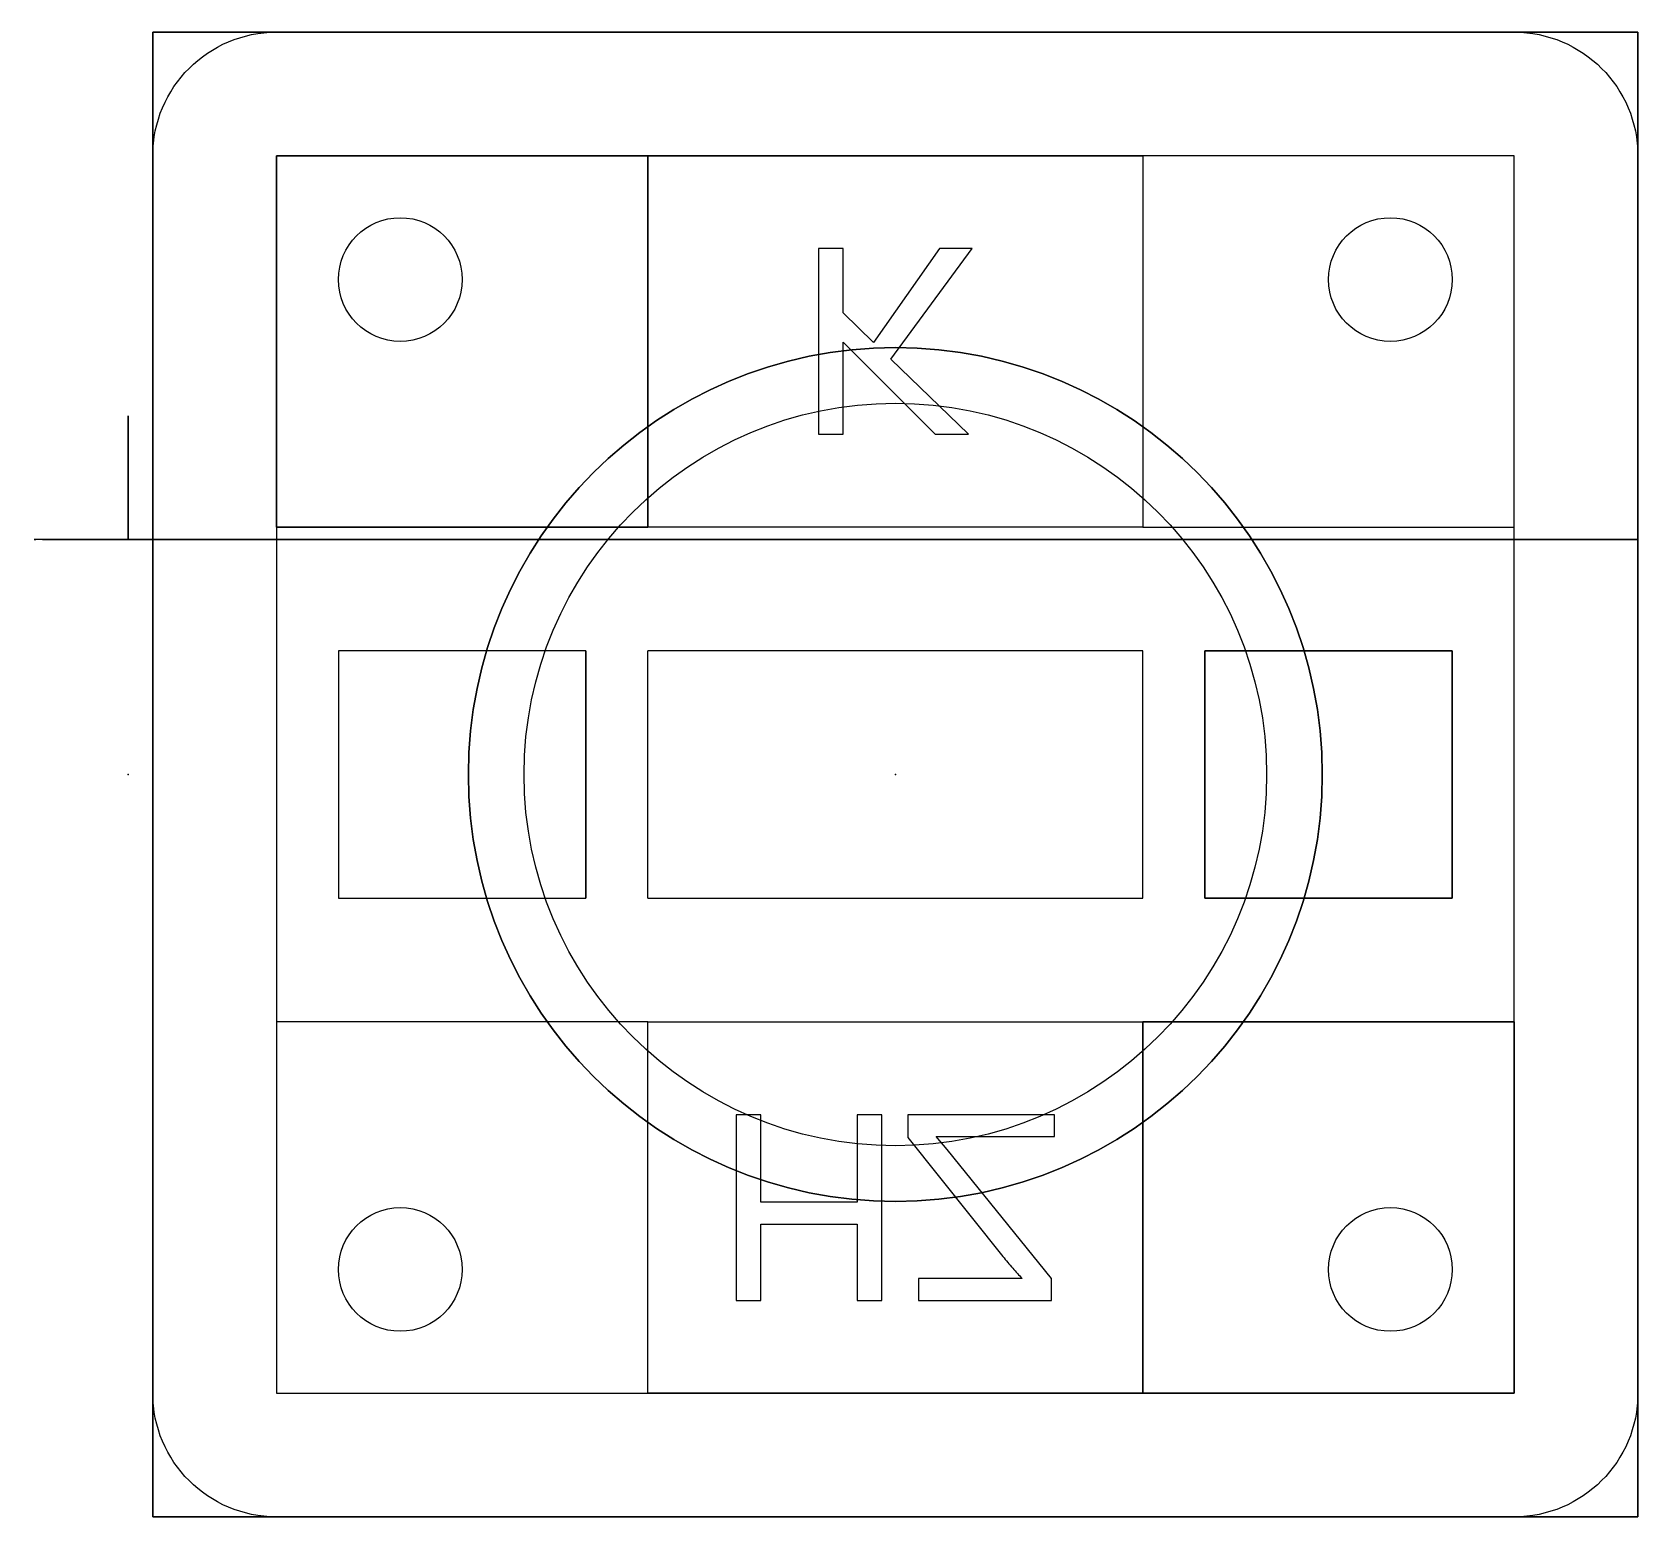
# Model space of a CAD drawing. Header units: centimetres. Extents: x -0.7 to 0.6, y -0.6 to 0.6.
import ezdxf

# ---------------------------------------------------------------- set-up
doc = ezdxf.new("R2010")
doc.units = ezdxf.units.CM
doc.header["$MEASUREMENT"] = 0
for name, color, linetype in [('12mm x 12mm Tactile switch v7_Sketch1', 7, 'Continuous'), ('12mm x 12mm Tactile switch v7_Sketch10', 7, 'Continuous'), ('12mm x 12mm Tactile switch v7_Sketch11', 7, 'Continuous'), ('12mm x 12mm Tactile switch v7_Sketch12', 7, 'Continuous'), ('12mm x 12mm Tactile switch v7_Sketch13', 7, 'Continuous'), ('12mm x 12mm Tactile switch v7_Sketch14', 7, 'Continuous'), ('12mm x 12mm Tactile switch v7_Sketch15', 7, 'Continuous'), ('12mm x 12mm Tactile switch v7_Sketch2', 7, 'Continuous'), ('12mm x 12mm Tactile switch v7_Sketch3', 7, 'Continuous'), ('12mm x 12mm Tactile switch v7_Sketch4', 7, 'Continuous'), ('12mm x 12mm Tactile switch v7_Sketch5', 7, 'Continuous'), ('12mm x 12mm Tactile switch v7_Sketch6', 7, 'Continuous'), ('12mm x 12mm Tactile switch v7_Sketch7', 7, 'Continuous'), ('12mm x 12mm Tactile switch v7_Sketch8', 7, 'Continuous'), ('12mm x 12mm Tactile switch v7_Sketch9', 7, 'Continuous')]:
    doc.layers.add(name, color=color, linetype=linetype)

msp = doc.modelspace()

# ---------------------------------------------------------------- linework, layer by layer
at = {"layer": '12mm x 12mm Tactile switch v7_Sketch1'}
msp.add_circle((0, 0), 0.345, dxfattribs=at)
msp.add_point((0, 0), dxfattribs=at)
at = {"layer": '12mm x 12mm Tactile switch v7_Sketch10'}
for p, q in [((-0.5, 0.6, -0.33), (0.5, 0.6, -0.33)), ((-0.6, -0.5, -0.33), (-0.6, 0.5, -0.33)), ((-0.5, 0.5, -0.33), (-0.5, 0.2, -0.33)), ((-0.2, 0.5, -0.33), (-0.5, 0.5, -0.33)), ((-0.2, 0.2, -0.33), (-0.2, 0.5, -0.33)), ((0.2, 0.5, -0.33), (0.2, 0.2, -0.33)), ((0.5, 0.5, -0.33), (0.2, 0.5, -0.33)), ((0.5, 0.2, -0.33), (0.5, 0.5, -0.33)), ((0.6, 0.5, -0.33), (0.6, -0.5, -0.33)), ((-0.5, 0.2, -0.33), (-0.2, 0.2, -0.33)), ((0.2, 0.2, -0.33), (0.5, 0.2, -0.33)), ((-0.2, -0.2, -0.33), (-0.5, -0.2, -0.33)), ((-0.5, -0.2, -0.33), (-0.5, -0.5, -0.33)), ((-0.2, -0.5, -0.33), (-0.2, -0.2, -0.33)), ((-0.2, -0.2, -0.33), (0.2, -0.2, -0.33)), ((-0.2, -0.5, -0.33), (-0.2, -0.2, -0.33)), ((0.5, -0.2, -0.33), (0.2, -0.2, -0.33)), ((0.2, -0.2, -0.33), (0.2, -0.5, -0.33)), ((0.2, -0.2, -0.33), (0.2, -0.5, -0.33)), ((0.5, -0.5, -0.33), (0.5, -0.2, -0.33)), ((-0.5, -0.5, -0.33), (-0.2, -0.5, -0.33)), ((0.2, -0.5, -0.33), (-0.2, -0.5, -0.33)), ((0.2, -0.5, -0.33), (0.5, -0.5, -0.33)), ((0.5, -0.6, -0.33), (-0.5, -0.6, -0.33))]:
    msp.add_line(p, q, dxfattribs=at)
at = {"layer": '12mm x 12mm Tactile switch v7_Sketch10', "extrusion": (0, 0, -1)}
for centre, start, end in [((0.5, 0.5, 0.33), 360, 90), ((-0.5, 0.5, 0.33), 90, 180), ((0.5, -0.5, 0.33), 270, 360), ((-0.5, -0.5, 0.33), 180, 270)]:
    msp.add_arc(centre, 0.1, start, end, dxfattribs=at)
at = {"layer": '12mm x 12mm Tactile switch v7_Sketch10'}
msp.add_point((0, 0, -0.33), dxfattribs=at)
at = {"layer": '12mm x 12mm Tactile switch v7_Sketch11'}
for p, q in [((-0.5, 0.6, -0.33), (0.5, 0.6, -0.33)), ((-0.6, -0.5, -0.33), (-0.6, 0.5, -0.33)), ((-0.5, 0.5, -0.33), (-0.5, 0.2, -0.33)), ((-0.2, 0.5, -0.33), (-0.5, 0.5, -0.33)), ((-0.2, 0.5, -0.33), (0.2, 0.5, -0.33)), ((-0.2, 0.2, -0.33), (-0.2, 0.5, -0.33)), ((-0.2, 0.2, -0.33), (-0.2, 0.5, -0.33)), ((0.2, 0.5, -0.33), (0.2, 0.2, -0.33)), ((0.5, 0.5, -0.33), (0.2, 0.5, -0.33)), ((0.2, 0.5, -0.33), (0.2, 0.2, -0.33)), ((0.5, 0.2, -0.33), (0.5, 0.5, -0.33)), ((0.6, 0.5, -0.33), (0.6, -0.5, -0.33)), ((-0.5, 0.2, -0.33), (-0.2, 0.2, -0.33)), ((0.2, 0.2, -0.33), (-0.2, 0.2, -0.33)), ((0.2, 0.2, -0.33), (0.5, 0.2, -0.33)), ((-0.2, -0.2, -0.33), (-0.5, -0.2, -0.33)), ((-0.5, -0.2, -0.33), (-0.5, -0.5, -0.33)), ((-0.2, -0.5, -0.33), (-0.2, -0.2, -0.33)), ((0.5, -0.2, -0.33), (0.2, -0.2, -0.33)), ((0.2, -0.2, -0.33), (0.2, -0.5, -0.33)), ((0.5, -0.5, -0.33), (0.5, -0.2, -0.33)), ((-0.1287, -0.275, -0.33), (-0.1287, -0.425, -0.33)), ((-0.1088, -0.275, -0.33), (-0.1287, -0.275, -0.33)), ((-0.1088, -0.3457, -0.33), (-0.1088, -0.275, -0.33)), ((-0.011, -0.275, -0.33), (-0.0308, -0.275, -0.33)), ((-0.0308, -0.275, -0.33), (-0.0308, -0.3457, -0.33)), ((-0.011, -0.425, -0.33), (-0.011, -0.275, -0.33)), ((0.1287, -0.275, -0.33), (0.0101, -0.275, -0.33)), ((0.0101, -0.275, -0.33), (0.0101, -0.2934, -0.33)), ((0.1287, -0.2927, -0.33), (0.1287, -0.275, -0.33)), ((0.0101, -0.2934, -0.33), (0.0869, -0.3895, -0.33)), ((0.042, -0.3032, -0.33), (0.0329, -0.2927, -0.33)), ((0.0329, -0.2927, -0.33), (0.1287, -0.2927, -0.33)), ((0.1262, -0.4073, -0.33), (0.042, -0.3032, -0.33)), ((-0.0308, -0.3457, -0.33), (-0.1088, -0.3457, -0.33)), ((-0.1088, -0.425, -0.33), (-0.1088, -0.3634, -0.33)), ((-0.1088, -0.3634, -0.33), (-0.0308, -0.3634, -0.33)), ((-0.0308, -0.3634, -0.33), (-0.0308, -0.425, -0.33)), ((0.1025, -0.4073, -0.33), (0.0188, -0.4073, -0.33)), ((0.0188, -0.4073, -0.33), (0.0188, -0.425, -0.33)), ((0.1262, -0.425, -0.33), (0.1262, -0.4073, -0.33)), ((-0.1287, -0.425, -0.33), (-0.1088, -0.425, -0.33)), ((-0.0308, -0.425, -0.33), (-0.011, -0.425, -0.33)), ((0.0188, -0.425, -0.33), (0.1262, -0.425, -0.33)), ((-0.5, -0.5, -0.33), (-0.2, -0.5, -0.33)), ((0.2, -0.5, -0.33), (0.5, -0.5, -0.33)), ((0.5, -0.6, -0.33), (-0.5, -0.6, -0.33))]:
    msp.add_line(p, q, dxfattribs=at)
at = {"layer": '12mm x 12mm Tactile switch v7_Sketch11', "extrusion": (0, 0, -1)}
for centre, start, end in [((0.5, 0.5, 0.33), 360, 90), ((-0.5, 0.5, 0.33), 90, 180), ((0.5, -0.5, 0.33), 270, 360), ((-0.5, -0.5, 0.33), 180, 270)]:
    msp.add_arc(centre, 0.1, start, end, dxfattribs=at)
at = {"layer": '12mm x 12mm Tactile switch v7_Sketch11'}
msp.add_open_spline([(0.0869, -0.3895, -0.33), (0.0895, -0.3927, -0.33), (0.0945, -0.3988, -0.33), (0.0999, -0.4046, -0.33), (0.1025, -0.4073, -0.33)], degree=3, knots=[0, 0, 0, 0, 0.01245872, 0.02364677, 0.02364677, 0.02364677, 0.02364677], dxfattribs=at)
msp.add_point((0, 0, -0.33), dxfattribs=at)
at = {"layer": '12mm x 12mm Tactile switch v7_Sketch12'}
for p, q in [((-0.5, 0.6, -0.33), (0.5, 0.6, -0.33)), ((-0.6, -0.5, -0.33), (-0.6, 0.5, -0.33)), ((-0.2, 0.5, -0.33), (-0.5, 0.5, -0.33)), ((-0.5, 0.5, -0.33), (-0.5, 0.2, -0.33)), ((-0.2, 0.2, -0.33), (-0.2, 0.5, -0.33)), ((0.5, 0.5, -0.33), (0.2, 0.5, -0.33)), ((0.2, 0.5, -0.33), (0.2, 0.2, -0.33)), ((0.5, 0.2, -0.33), (0.5, 0.5, -0.33)), ((0.6, 0.5, -0.33), (0.6, -0.5, -0.33)), ((-0.0422, 0.425, -0.33), (-0.062, 0.425, -0.33)), ((-0.062, 0.425, -0.33), (-0.062, 0.275, -0.33)), ((-0.0422, 0.373, -0.33), (-0.0422, 0.425, -0.33)), ((0.0358, 0.425, -0.33), (-0.0176, 0.3491, -0.33)), ((-0.0037, 0.3358, -0.33), (0.062, 0.425, -0.33)), ((0.062, 0.425, -0.33), (0.0358, 0.425, -0.33)), ((-0.0176, 0.3491, -0.33), (-0.0422, 0.373, -0.33)), ((-0.0422, 0.275, -0.33), (-0.0422, 0.3494, -0.33)), ((-0.0422, 0.3494, -0.33), (0.0323, 0.275, -0.33)), ((0.0592, 0.275, -0.33), (-0.0037, 0.3358, -0.33)), ((-0.062, 0.275, -0.33), (-0.0422, 0.275, -0.33)), ((0.0323, 0.275, -0.33), (0.0592, 0.275, -0.33)), ((-0.5, 0.2, -0.33), (-0.2, 0.2, -0.33)), ((0.2, 0.2, -0.33), (0.5, 0.2, -0.33)), ((-0.25, 0.1, -0.33), (-0.45, 0.1, -0.33)), ((-0.45, 0.1, -0.33), (-0.45, -0.1, -0.33)), ((-0.45, 0.1, -0.33), (-0.45, -0.1, -0.33)), ((-0.25, 0.1, -0.33), (-0.45, 0.1, -0.33)), ((-0.25, 0.1, -0.33), (-0.25, -0.1, -0.33)), ((-0.25, -0.1, -0.33), (-0.25, 0.1, -0.33)), ((-0.2, -0.1, -0.33), (-0.2, 0.1, -0.33)), ((0.2, 0.1, -0.33), (-0.2, 0.1, -0.33)), ((0.2, -0.1, -0.33), (0.2, 0.1, -0.33)), ((0.45, 0.1, -0.33), (0.25, 0.1, -0.33)), ((0.25, 0.1, -0.33), (0.45, 0.1, -0.33)), ((0.25, 0.1, -0.33), (0.25, -0.1, -0.33)), ((0.25, -0.1, -0.33), (0.25, 0.1, -0.33)), ((0.45, -0.1, -0.33), (0.45, 0.1, -0.33)), ((0.45, 0.1, -0.33), (0.45, -0.1, -0.33)), ((-0.45, -0.1, -0.33), (-0.25, -0.1, -0.33)), ((-0.45, -0.1, -0.33), (-0.25, -0.1, -0.33)), ((-0.2, -0.1, -0.33), (0, -0.1, -0.33)), ((0, -0.1, -0.33), (0.2, -0.1, -0.33)), ((0.45, -0.1, -0.33), (0.25, -0.1, -0.33)), ((0.25, -0.1, -0.33), (0.45, -0.1, -0.33)), ((-0.2, -0.2, -0.33), (-0.5, -0.2, -0.33)), ((-0.5, -0.2, -0.33), (-0.5, -0.5, -0.33)), ((-0.2, -0.5, -0.33), (-0.2, -0.2, -0.33)), ((0.2, -0.2, -0.33), (0.2, -0.5, -0.33)), ((0.5, -0.2, -0.33), (0.2, -0.2, -0.33)), ((0.5, -0.5, -0.33), (0.5, -0.2, -0.33)), ((-0.1287, -0.275, -0.33), (-0.1287, -0.425, -0.33)), ((-0.1088, -0.275, -0.33), (-0.1287, -0.275, -0.33)), ((-0.1088, -0.3457, -0.33), (-0.1088, -0.275, -0.33)), ((-0.011, -0.275, -0.33), (-0.0308, -0.275, -0.33)), ((-0.0308, -0.275, -0.33), (-0.0308, -0.3457, -0.33)), ((-0.011, -0.425, -0.33), (-0.011, -0.275, -0.33)), ((0.1287, -0.275, -0.33), (0.0101, -0.275, -0.33)), ((0.0101, -0.275, -0.33), (0.0101, -0.2934, -0.33)), ((0.1287, -0.2927, -0.33), (0.1287, -0.275, -0.33)), ((0.0101, -0.2934, -0.33), (0.0869, -0.3895, -0.33)), ((0.0329, -0.2927, -0.33), (0.1287, -0.2927, -0.33)), ((0.042, -0.3032, -0.33), (0.0329, -0.2927, -0.33)), ((0.1262, -0.4073, -0.33), (0.042, -0.3032, -0.33)), ((-0.0308, -0.3457, -0.33), (-0.1088, -0.3457, -0.33)), ((-0.1088, -0.425, -0.33), (-0.1088, -0.3634, -0.33)), ((-0.1088, -0.3634, -0.33), (-0.0308, -0.3634, -0.33)), ((-0.0308, -0.3634, -0.33), (-0.0308, -0.425, -0.33)), ((0.1025, -0.4073, -0.33), (0.0188, -0.4073, -0.33)), ((0.0188, -0.4073, -0.33), (0.0188, -0.425, -0.33)), ((0.1262, -0.425, -0.33), (0.1262, -0.4073, -0.33)), ((-0.1287, -0.425, -0.33), (-0.1088, -0.425, -0.33)), ((-0.0308, -0.425, -0.33), (-0.011, -0.425, -0.33)), ((0.0188, -0.425, -0.33), (0.1262, -0.425, -0.33)), ((-0.5, -0.5, -0.33), (-0.2, -0.5, -0.33)), ((0.2, -0.5, -0.33), (0.5, -0.5, -0.33)), ((0.5, -0.6, -0.33), (-0.5, -0.6, -0.33))]:
    msp.add_line(p, q, dxfattribs=at)
at = {"layer": '12mm x 12mm Tactile switch v7_Sketch12', "extrusion": (0, 0, -1)}
for centre, start, end in [((0.5, 0.5, 0.33), 360, 90), ((-0.5, 0.5, 0.33), 90, 180), ((0.5, -0.5, 0.33), 270, 360), ((-0.5, -0.5, 0.33), 180, 270)]:
    msp.add_arc(centre, 0.1, start, end, dxfattribs=at)
at = {"layer": '12mm x 12mm Tactile switch v7_Sketch12'}
msp.add_open_spline([(0.0869, -0.3895, -0.33), (0.0895, -0.3927, -0.33), (0.0945, -0.3988, -0.33), (0.0999, -0.4046, -0.33), (0.1025, -0.4073, -0.33)], degree=3, knots=[0, 0, 0, 0, 0.01245872, 0.02364677, 0.02364677, 0.02364677, 0.02364677], dxfattribs=at)
at = {"layer": '12mm x 12mm Tactile switch v7_Sketch13'}
for p, q in [((-0.6, 0.5), (-0.6, 0.5, -0.33)), ((-0.6, 0.5, -0.33), (-0.6, -0.5, -0.33)), ((-0.6, -0.5), (-0.6, 0.5)), ((-0.6, 0.29, -0.28), (-0.6, 0.29, -0.305)), ((-0.6, 0.29, -0.305), (-0.6, 0.19, -0.305)), ((-0.6, 0.19, -0.28), (-0.6, 0.29, -0.28)), ((-0.6, 0.19, -0.28), (-0.6, 0.19, -0.305)), ((-0.6, 0.19, -0.305), (-0.6, 0.19, -0.28)), ((-0.6, -0.19, -0.28), (-0.6, -0.29, -0.28)), ((-0.6, -0.19, -0.305), (-0.6, -0.19, -0.28)), ((-0.6, -0.29, -0.305), (-0.6, -0.19, -0.305)), ((-0.6, -0.29, -0.28), (-0.6, -0.29, -0.305)), ((-0.6, -0.5, -0.33), (-0.6, -0.5))]:
    msp.add_line(p, q, dxfattribs=at)
msp.add_point((-0.6, 0), dxfattribs=at)
at = {"layer": '12mm x 12mm Tactile switch v7_Sketch14'}
for p, q in [((-0.6214, 0.19, -0.284), (-0.6945, 0.19, -0.4901)), ((-0.6848, 0.19, -0.5184), (-0.6891, 0.19, -0.5141)), ((-0.6891, 0.19, -0.5141), (-0.6273, 0.19, -0.576)), ((-0.6654, 0.19, -0.4894), (-0.6, 0.19, -0.305)), ((-0.6073, 0.19, -0.5677), (-0.6595, 0.19, -0.5154)), ((-0.6, 0.19, -0.675), (-0.62, 0.19, -0.675)), ((-0.62, 0.19, -0.675), (-0.62, 0.19, -0.5936)), ((-0.6, 0.19, -0.28), (-0.6158, 0.19, -0.28)), ((0.6, 0.19, -0.305), (-0.6, 0.19, -0.305)), ((-0.6, 0.19, -0.28), (0.6, 0.19, -0.28)), ((-0.6, 0.19, -0.5854), (-0.6, 0.19, -0.675)), ((-0.6, 0.19, -0.675), (-0.6, 0.19, -0.5854)), ((-0.6, 0.19, -0.305), (-0.6, 0.19, -0.28)), ((0.6, 0.19, -0.28), (0.6, 0.19, -0.305))]:
    msp.add_line(p, q, dxfattribs=at)
at = {"layer": '12mm x 12mm Tactile switch v7_Sketch14', "extrusion": (0, 1, 0)}
for centre, radius, start, end in [((0.6729, -0.4978, 0.19), 0.023, 315.0175, 19.5319), ((0.6419, -0.4978, 0.19), 0.025, 315.0175, 19.5319), ((0.645, -0.5936, 0.19), 0.025, 135.0175, 180), ((0.6158, -0.286, 0.19), 0.006, 19.5319, 90), ((0.625, -0.5854, 0.19), 0.025, 135.0175, 180)]:
    msp.add_arc(centre, radius, start, end, dxfattribs=at)
at = {"layer": '12mm x 12mm Tactile switch v7_Sketch14'}
for p in [(-0.6707, 0.19, -0.5043), (-0.62, 0.19, -0.28), (0, 0.19)]:
    msp.add_point(p, dxfattribs=at)
at = {"layer": '12mm x 12mm Tactile switch v7_Sketch15'}
for p, q in [((-0.62, 0.19, -0.5936), (-0.62, 0.29, -0.5936)), ((-0.62, 0.29, -0.675), (-0.62, 0.19, -0.675)), ((-0.62, 0.29, -0.5936), (-0.62, 0.29, -0.675)), ((-0.62, 0.19, -0.675), (-0.62, 0.19, -0.5936))]:
    msp.add_line(p, q, dxfattribs=at)
msp.add_point((-0.62, 0), dxfattribs=at)
at = {"layer": '12mm x 12mm Tactile switch v7_Sketch2'}
msp.add_circle((0, 0, 0.45), 0.3, dxfattribs=at)
msp.add_point((0, 0, 0.45), dxfattribs=at)
at = {"layer": '12mm x 12mm Tactile switch v7_Sketch3'}
for p, q in [((-0.6, 0.6), (0.6, 0.6)), ((-0.6, -0.6), (-0.6, 0.6)), ((0.6, 0.6), (0.6, -0.6)), ((0.6, 0), (0.6, -0.6)), ((0.6, -0.6), (-0.6, -0.6))]:
    msp.add_line(p, q, dxfattribs=at)
at = {"layer": '12mm x 12mm Tactile switch v7_Sketch3', "extrusion": (0, 0, -1)}
msp.add_circle((0, 0), 0.345, dxfattribs=at)
at = {"layer": '12mm x 12mm Tactile switch v7_Sketch3'}
msp.add_point((0, 0), dxfattribs=at)
at = {"layer": '12mm x 12mm Tactile switch v7_Sketch4'}
for p, q in [((0.6, 0.6), (-0.6, 0.6)), ((-0.6, 0.6), (-0.6, -0.6)), ((0.6, -0.6), (0.6, 0.6)), ((0.5, 0.5), (-0.5, 0.5)), ((-0.5, 0.5), (-0.5, -0.5)), ((0.5, -0.5), (0.5, 0.5)), ((-0.5, -0.5), (0.5, -0.5)), ((-0.6, -0.6), (0.6, -0.6))]:
    msp.add_line(p, q, dxfattribs=at)
msp.add_circle((0, 0), 0.345, dxfattribs=at)
msp.add_point((0, 0), dxfattribs=at)
at = {"layer": '12mm x 12mm Tactile switch v7_Sketch5'}
for p, q in [((0.5, 0.5, -0.01), (-0.5, 0.5, -0.01)), ((0.5, 0.5, -0.01), (-0.5, 0.5, -0.01)), ((-0.5, 0.5, -0.01), (-0.5, -0.5, -0.01)), ((-0.5, 0.5, -0.01), (-0.5, -0.5, -0.01)), ((0.5, -0.5, -0.01), (0.5, 0.5, -0.01)), ((0.5, -0.5, -0.01), (0.5, 0.5, -0.01)), ((-0.5, -0.5, -0.01), (0.5, -0.5, -0.01)), ((-0.5, -0.5, -0.01), (0.5, -0.5, -0.01))]:
    msp.add_line(p, q, dxfattribs=at)
msp.add_circle((0, 0, -0.01), 0.345, dxfattribs=at)
msp.add_point((0, 0, -0.01), dxfattribs=at)
at = {"layer": '12mm x 12mm Tactile switch v7_Sketch6'}
for p, q in [((-0.5, 0.5), (-0.5, -0.5)), ((0.5, 0.5), (-0.5, 0.5)), ((0.5, -0.5), (0.5, 0.5)), ((-0.5, -0.5), (0.5, -0.5))]:
    msp.add_line(p, q, dxfattribs=at)
for centre, radius in [((-0.4, 0.4), 0.05), ((0.4, 0.4), 0.05), ((0, 0), 0.345), ((-0.4, -0.4), 0.05), ((0.4, -0.4), 0.05)]:
    msp.add_circle(centre, radius, dxfattribs=at)
msp.add_point((0, 0), dxfattribs=at)
at = {"layer": '12mm x 12mm Tactile switch v7_Sketch7'}
for p, q in [((-0.5, 0.5, -0.01), (-0.5, -0.5, -0.01)), ((0.5, 0.5, -0.01), (-0.5, 0.5, -0.01)), ((0.5, -0.5, -0.01), (0.5, 0.5, -0.01)), ((-0.5, -0.5, -0.01), (0.5, -0.5, -0.01))]:
    msp.add_line(p, q, dxfattribs=at)
for centre, radius in [((-0.4, 0.4, -0.01), 0.05), ((0.4, 0.4, -0.01), 0.05), ((0, 0, -0.01), 0.345), ((-0.4, -0.4, -0.01), 0.05), ((0.4, -0.4, -0.01), 0.05)]:
    msp.add_circle(centre, radius, dxfattribs=at)
msp.add_point((0, 0, -0.01), dxfattribs=at)
at = {"layer": '12mm x 12mm Tactile switch v7_Sketch8'}
for p, q in [((-0.5, 0.6, -0.33), (0.5, 0.6, -0.33)), ((-0.6, -0.5, -0.33), (-0.6, 0.5, -0.33)), ((0.6, 0.5, -0.33), (0.6, -0.5, -0.33)), ((0.5, -0.6, -0.33), (-0.5, -0.6, -0.33))]:
    msp.add_line(p, q, dxfattribs=at)
at = {"layer": '12mm x 12mm Tactile switch v7_Sketch8', "extrusion": (0, 0, -1)}
msp.add_circle((0, 0, 0.33), 0.345, dxfattribs=at)
for centre, start, end in [((0.5, 0.5, 0.33), 360, 90), ((-0.5, 0.5, 0.33), 90, 180), ((0.5, -0.5, 0.33), 270, 360), ((-0.5, -0.5, 0.33), 180, 270)]:
    msp.add_arc(centre, 0.1, start, end, dxfattribs=at)
at = {"layer": '12mm x 12mm Tactile switch v7_Sketch8'}
msp.add_point((0, 0, -0.33), dxfattribs=at)
at = {"layer": '12mm x 12mm Tactile switch v7_Sketch9'}
for p, q in [((-0.5, 0.6, -0.33), (0.5, 0.6, -0.33)), ((-0.6, -0.5, -0.33), (-0.6, 0.5, -0.33)), ((-0.5, 0.5, -0.33), (-0.2, 0.5, -0.33)), ((-0.5, 0.2, -0.33), (-0.5, 0.5, -0.33)), ((-0.2, 0.5, -0.33), (-0.2, 0.2, -0.33)), ((0.5, 0.5, -0.33), (0.2, 0.5, -0.33)), ((0.2, 0.5, -0.33), (0.2, 0.2, -0.33)), ((0.5, 0.2, -0.33), (0.5, 0.5, -0.33)), ((0.6, 0.5, -0.33), (0.6, -0.5, -0.33)), ((-0.2, 0.2, -0.33), (-0.5, 0.2, -0.33)), ((0.2, 0.2, -0.33), (0.5, 0.2, -0.33)), ((-0.2, -0.2, -0.33), (-0.5, -0.2, -0.33)), ((-0.5, -0.2, -0.33), (-0.5, -0.5, -0.33)), ((-0.2, -0.5, -0.33), (-0.2, -0.2, -0.33)), ((0.2, -0.5, -0.33), (0.2, -0.2, -0.33)), ((0.2, -0.2, -0.33), (0.5, -0.2, -0.33)), ((0.5, -0.2, -0.33), (0.5, -0.5, -0.33)), ((-0.5, -0.5, -0.33), (-0.2, -0.5, -0.33)), ((0.5, -0.5, -0.33), (0.2, -0.5, -0.33)), ((0.5, -0.6, -0.33), (-0.5, -0.6, -0.33))]:
    msp.add_line(p, q, dxfattribs=at)
at = {"layer": '12mm x 12mm Tactile switch v7_Sketch9', "extrusion": (0, 0, -1)}
for centre, start, end in [((0.5, 0.5, 0.33), 360, 90), ((-0.5, 0.5, 0.33), 90, 180), ((0.5, -0.5, 0.33), 270, 360), ((-0.5, -0.5, 0.33), 180, 270)]:
    msp.add_arc(centre, 0.1, start, end, dxfattribs=at)
at = {"layer": '12mm x 12mm Tactile switch v7_Sketch9'}
msp.add_point((0, 0, -0.33), dxfattribs=at)

doc.saveas('drawing.dxf')
